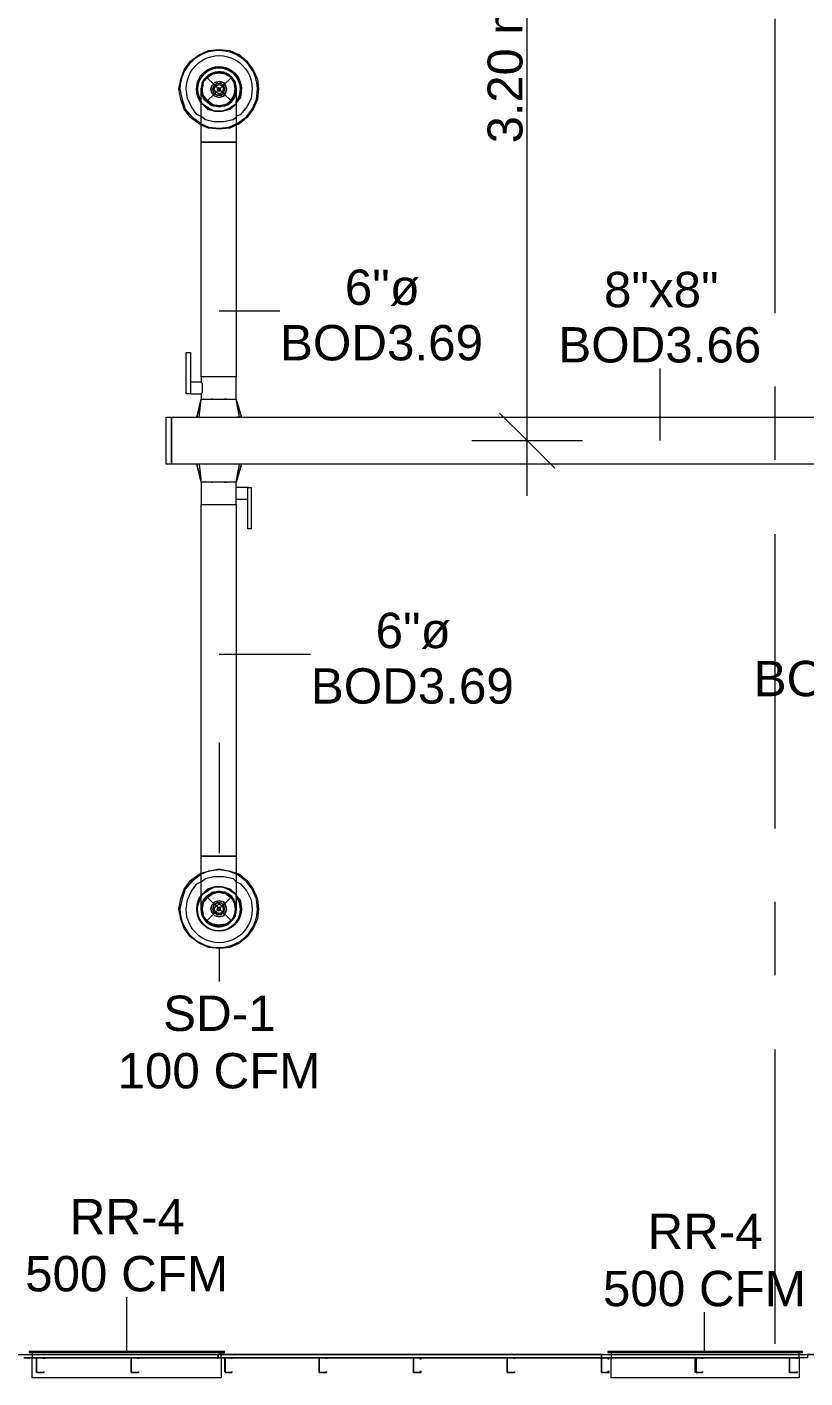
# Model space of a CAD drawing. Header units: metres. Extents: x 29 to 268, y -7 to 151.
# Drawn here: x 61.88 to 65.24, y 35.97 to 41.79 of the extents above; entities that cross this region are included whole.
import ezdxf

# ---------------------------------------------------------------- set-up
doc = ezdxf.new("R2010")
doc.units = ezdxf.units.M
doc.layers.add('HVAC - Ductos', color=5, linetype='Continuous', lineweight=50)
doc.layers.add('PDF2_Geometry', color=7, linetype='Continuous', true_color=0xaaaaaa)
doc.layers.add('PDF2_Text', color=7, linetype='Continuous')
doc.styles.add('PDF Helvetica', font='')
doc.styles.get('PDF Helvetica').set_extended_font_data('Helvetica')

msp = doc.modelspace()

# ---------------------------------------------------------------- linework, layer by layer
at = {"layer": 'HVAC - Ductos', "lineweight": 0}
for points in [[(64.0401, 39.7701), (64.0401, 43.4459)], [(62.633, 41.3697), (62.6238, 41.3742), (62.5871, 41.4017), (62.5596, 41.4384), (62.5459, 41.4797), (62.5367, 41.5255), (62.5459, 41.5667), (62.5596, 41.608), (62.5871, 41.6447), (62.6238, 41.6722), (62.6651, 41.6905), (62.7109, 41.6951), (62.7567, 41.6905), (62.798, 41.6722), (62.8301, 41.6447), (62.8575, 41.608), (62.8759, 41.5667), (62.8805, 41.5255), (62.8759, 41.4797), (62.8575, 41.4384), (62.8301, 41.4017), (62.798, 41.3742), (62.7842, 41.3697)], [(62.6421, 41.5484), (62.6375, 41.5255), (62.6421, 41.553), (62.6605, 41.5759), (62.6834, 41.5897), (62.7109, 41.5943), (62.7384, 41.5897), (62.7613, 41.5759), (62.7751, 41.5622), (62.7797, 41.5438), (62.7842, 41.5255), (62.7797, 41.5026), (62.7751, 41.4889), (62.7613, 41.4705), (62.7475, 41.4613), (62.7292, 41.4521), (62.7109, 41.4521), (62.6834, 41.4567), (62.6605, 41.4751), (62.6421, 41.498), (62.6375, 41.5255), (62.6375, 41.5026), (62.6467, 41.4889), (62.6559, 41.4705), (62.6743, 41.4613), (62.6925, 41.4521), (62.7109, 41.4521), (62.7384, 41.4567), (62.7613, 41.4751), (62.7751, 41.498), (62.7797, 41.5255), (62.7751, 41.553), (62.7613, 41.5759), (62.7475, 41.5897), (62.7292, 41.5943), (62.7109, 41.5988), (62.6925, 41.5943), (62.6743, 41.5897), (62.6559, 41.5759), (62.6467, 41.5622), (62.6421, 41.5622)], [(62.6375, 41.5255), (62.6375, 41.5438), (62.6467, 41.5622)], [(62.6375, 41.5484), (62.6375, 41.553), (62.6421, 41.5576)], [(62.6421, 41.553), (62.6559, 41.5759), (62.6788, 41.5897)], [(62.6788, 41.5943), (62.6834, 41.5943)], [(62.6834, 41.5943), (62.7109, 41.5988), (62.7338, 41.5943)], [(62.7338, 41.5943), (62.7384, 41.5943), (62.743, 41.5943)], [(62.743, 41.5897), (62.7613, 41.5759), (62.7751, 41.553)], [(62.7751, 41.5622), (62.7751, 41.5622)], [(62.7797, 41.5576), (62.7797, 41.553), (62.7797, 41.5484)], [(62.7797, 41.5484), (62.7842, 41.5255), (62.7842, 41.5209), (62.7797, 41.498), (62.7797, 41.4934)], [(62.7842, 41.5209), (62.7842, 41.5163), (62.7842, 41.5209), (62.7842, 41.5072), (62.7842, 41.4797), (62.7842, 41.443), (62.7842, 41.3971), (62.7842, 41.3467), (62.7842, 41.2963), (62.7842, 40.2834), (62.7751, 40.2834), (62.7659, 40.2834), (62.7475, 40.2834), (62.7292, 40.2834), (62.7109, 40.2834), (62.6925, 40.2834), (62.6743, 40.2834), (62.6559, 40.2834), (62.6421, 40.2834), (62.6375, 40.2834), (62.633, 40.2834), (62.633, 40.2605), (62.5871, 40.2605), (62.5871, 40.2559), (62.5871, 40.2513), (62.5871, 40.2467), (62.5871, 40.2421), (62.5871, 40.233), (62.5871, 40.2284), (62.5871, 40.2238), (62.5871, 40.2147), (62.5871, 40.2101), (62.633, 40.2101), (62.633, 40.1871), (62.6146, 40.1093), (62.6192, 40.1093), (62.6238, 40.1093), (62.633, 40.1871)], [(62.6192, 40.1093), (62.6146, 40.1093), (62.633, 40.1871), (62.6375, 40.1871), (62.6421, 40.1871), (62.6559, 40.1871), (62.6743, 40.1871), (62.6925, 40.1871), (62.7109, 40.1871), (62.7292, 40.1871), (62.7475, 40.1871), (62.7659, 40.1871), (62.7751, 40.1871), (62.7797, 40.1871), (62.7842, 40.1871), (62.7842, 40.2834), (62.7751, 40.2834), (62.7659, 40.2834), (62.7475, 40.2834), (62.7292, 40.2834), (62.7109, 40.2834), (62.6925, 40.2834), (62.6743, 40.2834), (62.6559, 40.2834), (62.6421, 40.2834), (62.6375, 40.2834), (62.633, 40.2834), (62.633, 41.2963), (62.633, 41.3284), (62.633, 41.3834), (62.633, 41.4292), (62.633, 41.4705), (62.633, 41.498), (62.633, 41.5163), (62.633, 41.5209), (62.633, 41.5163), (62.633, 41.5209)], [(62.633, 41.5209), (62.633, 41.5255)], [(62.633, 41.5163), (62.6375, 41.5026), (62.6421, 41.4843), (62.6559, 41.4705), (62.6421, 41.4934), (62.6375, 41.4934), (62.6375, 41.498)], [(62.6421, 41.498), (62.6375, 41.5209)], [(62.6834, 41.4521), (62.6788, 41.4521), (62.6788, 41.4567), (62.6559, 41.4705), (62.6743, 41.4567), (62.6925, 41.4521), (62.7109, 41.4476), (62.7292, 41.4521), (62.7475, 41.4567), (62.7659, 41.4705), (62.7751, 41.4843), (62.7842, 41.5026), (62.7842, 41.5163)], [(62.7751, 41.4934), (62.7613, 41.4705), (62.743, 41.4567), (62.7384, 41.4521), (62.7338, 41.4521)], [(62.7797, 41.4934), (62.7797, 41.4934)], [(62.7842, 41.5209), (62.7842, 41.5255), (62.7842, 41.5209)], [(62.7338, 41.4567), (62.7109, 41.4521), (62.6834, 41.4567)], [(62.7842, 41.4017), (62.7705, 41.3926), (62.7292, 41.3834), (62.688, 41.3834), (62.6513, 41.3926), (62.633, 41.4063)], [(62.633, 41.3742), (62.6651, 41.3605), (62.7109, 41.3559), (62.7521, 41.3605), (62.7842, 41.3742)], [(62.7842, 41.3697), (62.7567, 41.3559), (62.7109, 41.3513), (62.6651, 41.3559), (62.633, 41.3697)], [(62.7109, 40.5676), (62.9721, 40.5676)], [(64.613, 40.0084), (64.613, 40.3201)], [(62.633, 40.2605), (62.6375, 40.2559), (62.6375, 40.2467), (62.6375, 40.2375), (62.6375, 40.2284), (62.6375, 40.2238), (62.6375, 40.2147), (62.633, 40.2101)], [(62.6375, 40.1871), (62.6375, 40.1871)], [(62.6375, 40.1871), (62.6375, 40.1871)], [(62.8071, 40.1093), (62.7842, 40.1871), (62.8071, 40.1093)], [(62.798, 40.1093), (62.7842, 40.1871)], [(62.6284, 40.1093), (62.6375, 40.1093), (62.6559, 40.1093), (62.6605, 40.1093), (62.6651, 40.1093), (62.6743, 40.1093), (62.688, 40.1093), (62.6925, 40.1093)], [(62.6971, 40.1093), (62.72, 40.1093), (62.7246, 40.1093), (62.7292, 40.1093), (62.743, 40.1093), (62.7521, 40.1093), (62.7567, 40.1093), (62.7659, 40.1093), (62.7797, 40.1093)], [(62.7842, 40.1093), (62.7934, 40.1093), (62.798, 40.1093), (62.8025, 40.1093), (62.8071, 40.1093), (62.8025, 40.1093)], [(62.7934, 40.1093), (62.7888, 40.1093)], [(63.9209, 40.1275), (64.0401, 40.0084), (64.1592, 39.8892)], [(63.8017, 40.0084), (64.0401, 40.0084), (64.2784, 40.0084)], [(62.6146, 39.9075), (62.633, 39.8297), (62.6146, 39.9075)], [(62.6238, 39.9075), (62.6238, 39.9075)], [(62.6238, 39.9075), (62.633, 39.8297)], [(62.6925, 39.9075), (62.688, 39.9075), (62.6743, 39.9075), (62.6651, 39.9075), (62.6605, 39.9075), (62.6559, 39.9075), (62.6375, 39.9075), (62.6284, 39.9075)], [(62.7797, 39.9075), (62.7659, 39.9075), (62.7567, 39.9075), (62.7521, 39.9075), (62.743, 39.9075), (62.7292, 39.9075), (62.7246, 39.9075), (62.72, 39.9075), (62.6971, 39.9075)], [(62.7842, 39.8297), (62.798, 39.9075), (62.7934, 39.9075), (62.7842, 39.9075)], [(62.6375, 39.8297), (62.6375, 39.8297)], [(62.6375, 39.8297), (62.6375, 39.8297)], [(62.7842, 39.7563), (62.7842, 39.7609), (62.7842, 39.7701), (62.7842, 39.7792), (62.7842, 39.7884), (62.7842, 39.793), (62.7842, 39.8021), (62.7842, 39.8067)], [(62.7109, 39.0871), (63.1051, 39.0871)], [(62.7109, 38.7067), (62.7109, 38.4684), (62.7109, 38.23)], [(62.7842, 38.1429), (62.798, 38.1384), (62.8301, 38.1109), (62.8575, 38.0742), (62.8759, 38.0329), (62.8805, 37.9871), (62.8759, 37.9459), (62.8575, 37.9047), (62.8301, 37.8679), (62.798, 37.8405), (62.7567, 37.8221), (62.7109, 37.8175), (62.6651, 37.8221), (62.6238, 37.8405), (62.5871, 37.8679), (62.5596, 37.9047), (62.5459, 37.9459), (62.5367, 37.9871), (62.5459, 38.0329), (62.5596, 38.0742), (62.5871, 38.1109), (62.6238, 38.1384), (62.633, 38.1429)], [(62.633, 38.1429), (62.6651, 38.1521), (62.7109, 38.1613), (62.7567, 38.1521), (62.7842, 38.1429)], [(62.7842, 38.1384), (62.7521, 38.1521), (62.7109, 38.1567), (62.6651, 38.1521), (62.633, 38.1384)], [(62.633, 38.1063), (62.6513, 38.1201), (62.688, 38.1292), (62.7292, 38.1292), (62.7705, 38.1201), (62.7842, 38.1063)], [(62.6559, 37.9367), (62.6467, 37.9505), (62.6375, 37.9688), (62.6375, 37.9871), (62.6375, 38.0101), (62.6467, 38.0238), (62.6559, 38.0421), (62.6743, 38.0513), (62.6925, 38.0605), (62.7109, 38.0605), (62.7292, 38.0605), (62.7475, 38.0513), (62.7613, 38.0421), (62.7751, 38.0238), (62.7797, 38.0101), (62.7842, 37.9871), (62.7797, 37.9688), (62.7751, 37.9505), (62.7613, 37.9367), (62.7475, 37.9229), (62.7292, 37.9184), (62.7109, 37.9138), (62.6925, 37.9184), (62.6743, 37.9229), (62.6559, 37.9367), (62.6421, 37.9596)], [(62.6467, 38.0192), (62.6605, 38.0375), (62.6834, 38.0559), (62.7109, 38.0605), (62.7384, 38.0559), (62.7613, 38.0375), (62.7751, 38.0192), (62.7613, 38.0421), (62.743, 38.0559), (62.7384, 38.0605), (62.7338, 38.0605)], [(62.7842, 37.9963), (62.7842, 38.0101), (62.7751, 38.0284), (62.7659, 38.0421), (62.7475, 38.0559), (62.7292, 38.0605), (62.7109, 38.0651), (62.6925, 38.0605), (62.6743, 38.0559), (62.6559, 38.0421), (62.6788, 38.0559), (62.6788, 38.0605), (62.6834, 38.0605)], [(62.6834, 38.0559), (62.7109, 38.0605), (62.7338, 38.0559)], [(62.6375, 38.0147), (62.6375, 38.0192), (62.6421, 38.0192), (62.6559, 38.0421), (62.6421, 38.0284), (62.6375, 38.0101), (62.633, 37.9963)], [(62.7751, 38.0147), (62.7797, 37.9871), (62.7751, 37.9596), (62.7613, 37.9367), (62.7384, 37.9229), (62.7109, 37.9184), (62.6834, 37.9229), (62.6605, 37.9367), (62.6421, 37.9596), (62.6375, 37.9871), (62.6421, 38.0147), (62.6375, 37.9871), (62.6421, 37.9642)], [(62.7797, 38.0192), (62.7797, 38.0147), (62.7842, 37.9871), (62.7797, 37.9642)], [(62.7797, 38.0192), (62.7797, 38.0192)], [(62.6421, 37.955), (62.6375, 37.9596), (62.6375, 37.9642)], [(62.6559, 37.9367), (62.6559, 37.9367)], [(62.6788, 37.9229), (62.6605, 37.9367)], [(62.7751, 37.9596), (62.7613, 37.9367), (62.743, 37.9229)], [(62.7659, 37.9367), (62.7659, 37.9367)], [(62.7797, 37.9642), (62.7797, 37.9596), (62.7797, 37.955)], [(62.6834, 37.9184), (62.6788, 37.9184)], [(62.7338, 37.9184), (62.7109, 37.9138), (62.6834, 37.9184)], [(62.743, 37.9184), (62.7384, 37.9184), (62.7338, 37.9184)], [(62.7109, 37.8175), (62.7109, 37.6755)], [(62.3121, 36.0805), (62.3121, 36.3142)], [(64.8055, 36.0805), (64.8055, 36.25)], [(61.895, 36.0759), (61.9042, 36.0759), (61.9042, 36.0529), (62.72, 36.0529), (62.72, 35.9659), (61.9042, 35.9659), (61.9042, 36.0529), (62.72, 36.0529), (62.72, 36.0759), (62.7338, 36.0759), (62.7338, 36.0805), (61.8904, 36.0805), (61.8904, 36.0759), (62.7338, 36.0759)], [(62.7109, 36.0805), (61.9179, 36.0805)], [(64.3884, 36.0759), (65.2272, 36.0759)], [(65.2042, 36.0805), (64.4113, 36.0805)], [(62.7154, 36.0529), (62.7154, 36.0529)], [(65.2088, 36.0529), (65.2088, 36.0529)]]:
    msp.add_lwpolyline(points, dxfattribs=at)
for points in [[(62.7842, 41.3742), (62.7934, 41.3788), (62.8301, 41.4063), (62.853, 41.4384), (62.8713, 41.4797), (62.8759, 41.5255, 0.986375), (62.5413, 41.5255), (62.5505, 41.4797), (62.5642, 41.4384), (62.5917, 41.4063), (62.6284, 41.3788), (62.633, 41.3742)], [(62.633, 41.4063), (62.6146, 41.4155), (62.5917, 41.4476), (62.5734, 41.4843), (62.5688, 41.5255, -1.008117), (62.853, 41.5255), (62.8484, 41.4843), (62.8301, 41.4476), (62.8025, 41.4155), (62.7842, 41.4063)], [(62.633, 37.9871, 1.064713), (62.7842, 37.9963, -1.028465), (62.633, 37.9871), (62.633, 37.9963), (62.633, 37.9871), (62.633, 37.9917), (62.633, 38.0055), (62.633, 38.0329), (62.633, 38.0697), (62.633, 38.1155), (62.633, 38.1659), (62.633, 38.2163), (62.633, 39.7334), (62.6375, 39.7334), (62.6421, 39.7334), (62.6559, 39.7334), (62.6743, 39.7334), (62.6925, 39.7334), (62.7109, 39.7334), (62.7292, 39.7334), (62.7475, 39.7334), (62.7659, 39.7334), (62.7751, 39.7334), (62.7842, 39.7334), (62.7842, 39.7563), (62.8346, 39.7563), (62.8346, 39.7609), (62.8346, 39.7655), (62.8346, 39.7701), (62.8346, 39.7746), (62.8346, 39.7838), (62.8346, 39.7884), (62.8346, 39.793), (62.8346, 39.8021), (62.8346, 39.8067), (62.7842, 39.8067), (62.7842, 39.8297), (62.8071, 39.9075), (62.8025, 39.9075), (62.8071, 39.9075), (62.7842, 39.8297), (62.7797, 39.8297), (62.7751, 39.8297), (62.7659, 39.8297), (62.7475, 39.8297), (62.7292, 39.8297), (62.7109, 39.8297), (62.6925, 39.8297), (62.6743, 39.8297), (62.6559, 39.8297), (62.6421, 39.8297), (62.6375, 39.8297), (62.633, 39.8297), (62.633, 39.7334), (62.6375, 39.7334), (62.6421, 39.7334), (62.6559, 39.7334), (62.6743, 39.7334), (62.6925, 39.7334), (62.7109, 39.7334), (62.7292, 39.7334), (62.7475, 39.7334), (62.7659, 39.7334), (62.7751, 39.7334), (62.7842, 39.7334), (62.7842, 38.2163), (62.7751, 38.2163), (62.7659, 38.2163), (62.7475, 38.2163), (62.7292, 38.2163), (62.7109, 38.2163), (62.6925, 38.2163), (62.6743, 38.2163), (62.6559, 38.2163), (62.6421, 38.2163), (62.6375, 38.2163), (62.633, 38.2163), (62.6375, 38.2163), (62.6421, 38.2163), (62.6559, 38.2163), (62.6743, 38.2163), (62.6925, 38.2163), (62.7109, 38.2163), (62.7292, 38.2163), (62.7475, 38.2163), (62.7659, 38.2163), (62.7751, 38.2163), (62.7842, 38.2163), (62.7842, 38.1842), (62.7842, 38.1292), (62.7842, 38.0834), (62.7842, 38.0421), (62.7842, 38.0147), (62.7842, 37.9963), (62.7842, 37.9871)], [(62.633, 38.1384), (62.6284, 38.1338), (62.5917, 38.1063), (62.5642, 38.0742), (62.5505, 38.0329), (62.5413, 37.9871, 0.986375), (62.8759, 37.9871), (62.8713, 38.0329), (62.853, 38.0742), (62.8301, 38.1063), (62.7934, 38.1338), (62.7842, 38.1384)], [(62.7842, 38.1063), (62.8025, 38.0971), (62.8301, 38.0651), (62.8484, 38.0284), (62.853, 37.9871, -1.012855), (62.5688, 37.9871), (62.5734, 38.0284), (62.5917, 38.0651), (62.6146, 38.0971), (62.633, 38.1063)]]:
    msp.add_lwpolyline(points, format="xyb", dxfattribs=at)
for points in [[(62.7842, 41.4705), (62.798, 41.4934), (62.8025, 41.5255, 1.325648), (62.633, 41.4705), (62.6238, 41.4934), (62.6146, 41.5255), (62.6192, 41.4889), (62.633, 41.4659, -1.386075), (62.8071, 41.5255, 0.970265), (62.6146, 41.5255, -1.352457)], [(62.7842, 41.5255, 0.774963), (62.6467, 41.5622, -0.763513)], [(62.6146, 37.9871, 0.962212), (62.8071, 37.9871, -1.355036), (62.633, 38.0467), (62.6192, 38.0238), (62.6146, 37.9871), (62.6238, 38.0192), (62.633, 38.0421, 1.36845), (62.8025, 37.9871), (62.798, 38.0192), (62.7842, 38.0421, -1.36845)]]:
    msp.add_lwpolyline(points, format="xyb", close=True, dxfattribs=at)
for points in [[(62.6421, 41.5622), (62.6375, 41.5438), (62.633, 41.5255), (62.6375, 41.5438)], [(62.6788, 41.5392), (62.6743, 41.5255), (62.6788, 41.5392), (62.6925, 41.553), (62.7109, 41.5576), (62.7292, 41.553), (62.7384, 41.5392), (62.743, 41.5255), (62.7384, 41.5392), (62.7292, 41.553), (62.7109, 41.5576), (62.6925, 41.553)], [(62.688, 41.5392), (62.6834, 41.5255), (62.688, 41.5392), (62.7017, 41.5484), (62.72, 41.5484), (62.7292, 41.5392), (62.7338, 41.5255), (62.7292, 41.5392), (62.72, 41.5484), (62.7017, 41.5484)], [(62.6971, 41.5392), (62.7109, 41.5438), (62.7246, 41.5392), (62.7292, 41.5255), (62.7246, 41.5117), (62.7109, 41.5026), (62.6971, 41.5117), (62.688, 41.5255)], [(62.633, 41.5209), (62.633, 41.5255)], [(62.7384, 41.5072), (62.743, 41.5255), (62.7384, 41.5072), (62.7292, 41.4934), (62.7109, 41.4889), (62.6925, 41.4934), (62.6788, 41.5072), (62.6743, 41.5255), (62.6788, 41.5072), (62.6925, 41.4934), (62.7109, 41.4889), (62.7292, 41.4934)], [(62.7292, 41.5072), (62.7338, 41.5255), (62.7292, 41.5072), (62.72, 41.498), (62.7017, 41.498), (62.688, 41.5072), (62.6834, 41.5255), (62.688, 41.5072), (62.7017, 41.498), (62.72, 41.498)], [(62.7063, 41.5209), (62.7109, 41.5209), (62.7154, 41.5255), (62.7154, 41.5163), (62.7063, 41.5163), (62.7017, 41.5255), (62.7063, 41.53), (62.7154, 41.53), (62.7154, 41.5255), (62.7109, 41.53), (62.7063, 41.53), (62.7063, 41.5255)], [(62.7842, 41.4659), (62.8025, 41.4889), (62.8071, 41.5255), (62.8025, 41.4889)], [(62.6375, 41.4613), (62.6651, 41.443), (62.6925, 41.4292), (62.7246, 41.4292), (62.7567, 41.443), (62.7842, 41.4613), (62.7567, 41.4384), (62.7246, 41.4292), (62.6925, 41.4292), (62.6605, 41.4384), (62.6375, 41.4613), (62.633, 41.4659), (62.6375, 41.4613), (62.633, 41.4705)], [(62.7842, 41.4705), (62.7842, 41.4613), (62.7567, 41.443), (62.7246, 41.4292), (62.6925, 41.4292), (62.6651, 41.443), (62.6375, 41.4613), (62.6605, 41.4384), (62.6925, 41.4292), (62.7246, 41.4292), (62.7567, 41.4384), (62.7842, 41.4613), (62.7842, 41.4659), (62.7842, 41.4613)], [(62.633, 41.2963), (62.6375, 41.2963), (62.6421, 41.2963), (62.6559, 41.2963), (62.6743, 41.2963), (62.6925, 41.2963), (62.7109, 41.2963), (62.7292, 41.2963), (62.7475, 41.2963), (62.7659, 41.2963), (62.7751, 41.2963), (62.7842, 41.2963), (62.7751, 41.2963), (62.7659, 41.2963), (62.7475, 41.2963), (62.7292, 41.2963), (62.7109, 41.2963), (62.6925, 41.2963), (62.6743, 41.2963), (62.6559, 41.2963), (62.6421, 41.2963), (62.6375, 41.2963)], [(62.5688, 40.3889), (62.5871, 40.3889), (62.5871, 40.2101), (62.5688, 40.2101)], [(62.6834, 40.1871), (62.6788, 40.1871)], [(62.743, 40.1871), (62.7384, 40.1871), (62.7338, 40.1871), (62.7384, 40.1871)], [(62.5047, 40.1093), (62.5047, 39.9075), (62.4817, 39.9075), (62.4817, 40.1093)], [(62.5047, 40.1093), (65.7404, 40.1093), (65.7404, 39.9075), (62.5047, 39.9075)], [(62.6192, 39.9075), (62.6146, 39.9075)], [(62.6788, 39.8297), (62.6834, 39.8297)], [(62.7338, 39.8297), (62.7384, 39.8297), (62.743, 39.8297), (62.7384, 39.8297)], [(62.8484, 39.628), (62.8346, 39.628), (62.8346, 39.8067), (62.8484, 39.8067)], [(62.633, 38.0421), (62.6375, 38.0513), (62.6651, 38.0697), (62.6925, 38.0834), (62.7246, 38.0834), (62.7567, 38.0697), (62.7842, 38.0513), (62.7567, 38.0742), (62.7246, 38.0834), (62.6925, 38.0834), (62.6605, 38.0742), (62.6375, 38.0513), (62.633, 38.0467), (62.6375, 38.0513)], [(62.7842, 38.0513), (62.7567, 38.0697), (62.7246, 38.0834), (62.6925, 38.0834), (62.6651, 38.0697), (62.6375, 38.0513), (62.6605, 38.0742), (62.6925, 38.0834), (62.7246, 38.0834), (62.7567, 38.0742), (62.7842, 38.0513), (62.7842, 38.0467), (62.7842, 38.0513), (62.7842, 38.0421)], [(62.8071, 37.9871), (62.8025, 38.0238), (62.7842, 38.0467), (62.8025, 38.0238)], [(62.6788, 38.0055), (62.6743, 37.9871), (62.6788, 38.0055), (62.6925, 38.0192), (62.7109, 38.0238), (62.7292, 38.0192), (62.7384, 38.0055), (62.743, 37.9871), (62.7384, 38.0055), (62.7292, 38.0192), (62.7109, 38.0238), (62.6925, 38.0192)], [(62.688, 38.0055), (62.6834, 37.9871), (62.688, 38.0055), (62.7017, 38.0147), (62.72, 38.0147), (62.7292, 38.0055), (62.7338, 37.9871), (62.7292, 38.0055), (62.72, 38.0147), (62.7017, 38.0147)], [(62.6971, 38.0009), (62.7109, 38.0101), (62.7246, 38.0009), (62.7292, 37.9871), (62.7246, 37.9734), (62.7109, 37.9688), (62.6971, 37.9734), (62.688, 37.9871)], [(62.7063, 37.9825), (62.7109, 37.9825), (62.7154, 37.9871), (62.7154, 37.9825), (62.7063, 37.9825), (62.7017, 37.9871), (62.7063, 37.9963), (62.7154, 37.9963), (62.7154, 37.9871), (62.7109, 37.9917), (62.7063, 37.9917), (62.7063, 37.9871)], [(62.7384, 37.9734), (62.743, 37.9871), (62.7384, 37.9734), (62.7292, 37.9596), (62.7109, 37.955), (62.6925, 37.9596), (62.6788, 37.9734), (62.6743, 37.9871), (62.6788, 37.9734), (62.6925, 37.9596), (62.7109, 37.955), (62.7292, 37.9596)], [(62.7292, 37.9734), (62.7338, 37.9871), (62.7292, 37.9734), (62.72, 37.9642), (62.7017, 37.9642), (62.688, 37.9734), (62.6834, 37.9871), (62.688, 37.9734), (62.7017, 37.9642), (62.72, 37.9642)], [(65.2272, 36.0805), (64.3884, 36.0805), (64.3884, 36.0759), (64.4021, 36.0759), (64.4021, 36.0529), (65.2134, 36.0529), (65.2134, 36.0759), (65.2272, 36.0759)], [(62.0371, 36.0529), (61.9179, 36.0529)], [(62.2755, 36.0529), (62.1151, 36.0529)], [(62.5138, 36.0529), (62.3534, 36.0529)], [(62.7154, 36.0529), (62.5917, 36.0529)], [(65.2134, 36.0529), (65.2134, 35.9659), (64.4021, 35.9659), (64.4021, 36.0529)], [(64.5305, 36.0529), (64.4113, 36.0529)], [(64.7688, 36.0529), (64.613, 36.0529)], [(65.0072, 36.0529), (64.8513, 36.0529)], [(65.2088, 36.0529), (65.0896, 36.0529)]]:
    msp.add_lwpolyline(points, close=True, dxfattribs=at)
at = {"layer": 'PDF2_Geometry', "lineweight": 0}
for points in [[(65.108, 41.828), (65.108, 40.5584)], [(65.108, 40.2421), (65.108, 39.9259)], [(65.108, 39.605), (65.108, 38.3355)], [(65.108, 38.0192), (65.108, 37.7029)], [(65.108, 37.3821), (65.108, 36.1125)], [(53.2279, 36.0667), (55.4875, 36.0667), (56.3263, 36.0667), (61.3129, 36.0667), (61.7942, 36.0667), (61.8675, 36.0667), (62.7063, 36.0667), (64.3609, 36.0667), (65.2501, 36.0667), (65.2501, 36.0529), (64.3609, 36.0529), (64.3609, 36.0667), (65.2501, 36.0667), (67.363, 36.0667), (68.2522, 36.0667), (70.3651, 36.0667)], [(61.8675, 36.0667), (62.7063, 36.0667), (62.7063, 36.0529), (61.8675, 36.0529), (62.7063, 36.0529), (62.7063, 36.0667), (64.3609, 36.0667), (64.3609, 36.0529), (64.3609, 36.0483), (64.3609, 35.9933), (64.3609, 35.9888), (64.393, 35.9888), (64.393, 35.9933), (64.3884, 35.9933), (64.3884, 35.9888), (64.3609, 35.9888), (64.3609, 35.9933), (64.3609, 36.0483), (64.3609, 36.0529), (64.3884, 36.0529), (64.3884, 36.0483), (64.393, 36.0483), (64.393, 36.0529)], [(70.3651, 36.0667), (68.2522, 36.0667), (67.363, 36.0667), (65.2501, 36.0667), (65.2501, 36.0529), (64.3609, 36.0529)], [(61.9547, 36.0529), (61.9547, 36.0483), (61.9547, 36.0529), (61.9271, 36.0529), (61.9225, 36.0483), (61.9225, 35.9933), (61.9271, 35.9888), (61.9547, 35.9888), (61.9547, 35.9933), (61.9547, 35.9888), (61.9271, 35.9888), (61.9225, 35.9888), (61.9225, 35.9933), (61.9225, 36.0483), (61.9225, 36.0529)], [(61.9547, 36.0483), (61.9547, 36.0483)], [(62.3625, 36.0529), (62.3625, 36.0483), (62.3625, 36.0529), (62.3305, 36.0529)], [(62.3625, 36.0483), (62.3625, 36.0483)], [(64.7963, 36.0529), (64.7963, 36.0483), (64.7963, 36.0529), (64.7688, 36.0529)], [(64.7963, 36.0483), (64.7963, 36.0483)], [(65.2042, 36.0529), (65.2042, 36.0483), (65.2042, 36.0529), (65.1722, 36.0529)], [(65.2042, 36.0483), (65.2042, 36.0483)], [(61.9547, 35.9933), (61.9547, 35.9933)], [(62.3625, 35.9933), (62.3625, 35.9933)], [(64.7963, 35.9933), (64.7963, 35.9933)], [(65.2042, 35.9933), (65.2042, 35.9933)]]:
    msp.add_lwpolyline(points, dxfattribs=at)
at = {"layer": 'PDF2_Geometry', "color": 8, "lineweight": 0, "true_color": 0x808080}
for points in [[(62.7705, 41.5667), (62.7338, 41.5943), (62.688, 41.5943), (62.6467, 41.5667), (62.633, 41.5255), (62.6467, 41.4797), (62.688, 41.4521), (62.7338, 41.4521), (62.7705, 41.4797), (62.7842, 41.5255)], [(62.7705, 38.0329), (62.7338, 38.0605), (62.688, 38.0605), (62.6467, 38.0329), (62.633, 37.9871), (62.6467, 37.9459), (62.688, 37.9184), (62.7338, 37.9184), (62.7705, 37.9459), (62.7842, 37.9871)]]:
    msp.add_lwpolyline(points, close=True, dxfattribs=at)
for points in [[(62.6559, 41.5759), (62.7659, 41.4705)], [(62.7659, 41.5759), (62.6559, 41.4705)], [(62.6559, 38.0421), (62.7659, 37.9367)], [(62.7659, 38.0421), (62.6559, 37.9367)]]:
    msp.add_lwpolyline(points, dxfattribs=at)
at = {"layer": 'PDF2_Geometry', "lineweight": 0}
for points in [[(64.3609, 36.0667), (64.3609, 36.0529), (63.985, 36.0529), (64.3609, 36.0529), (64.3609, 36.0667), (62.7063, 36.0667), (62.7063, 36.0529), (62.7384, 36.0529), (62.7063, 36.0529), (62.7063, 36.0667)], [(62.3305, 36.0483), (62.3305, 35.9933), (62.3305, 35.9888), (62.3625, 35.9888), (62.3625, 35.9933), (62.3625, 35.9888), (62.3305, 35.9888), (62.3305, 35.9933), (62.3305, 36.0483), (62.3305, 36.0529)], [(62.7659, 36.0529), (62.7384, 36.0529), (62.7338, 36.0483), (62.7338, 35.9933), (62.7384, 35.9888), (62.7659, 35.9888), (62.7659, 35.9933), (62.7659, 35.9888), (62.7384, 35.9888), (62.7384, 35.9933), (62.7384, 36.0483), (62.7384, 36.0529), (62.7659, 36.0529), (62.7659, 36.0483)], [(63.1417, 36.0529), (62.7659, 36.0529)], [(63.1738, 36.0529), (63.1417, 36.0529), (63.1417, 36.0483), (63.1417, 35.9933), (63.1417, 35.9888), (63.1738, 35.9888), (63.1738, 35.9933), (63.1738, 35.9888), (63.1417, 35.9888), (63.1417, 35.9933), (63.1417, 36.0483), (63.1417, 36.0529), (63.1738, 36.0529), (63.1738, 36.0483)], [(63.5496, 36.0529), (63.1738, 36.0529)], [(63.5817, 36.0529), (63.5496, 36.0529), (63.5496, 36.0483), (63.5496, 35.9933), (63.5496, 35.9888), (63.5817, 35.9888), (63.5817, 35.9933), (63.5771, 35.9933), (63.5771, 35.9888), (63.5496, 35.9888), (63.5496, 35.9933), (63.5496, 36.0483), (63.5496, 36.0529), (63.5771, 36.0529), (63.5771, 36.0483), (63.5817, 36.0483)], [(63.9576, 36.0529), (63.5771, 36.0529)], [(63.985, 36.0529), (63.9576, 36.0529), (63.953, 36.0529), (63.953, 36.0483), (63.953, 35.9933), (63.953, 35.9888), (63.9576, 35.9888), (63.985, 35.9888), (63.985, 35.9933), (63.985, 35.9888), (63.9576, 35.9888), (63.953, 35.9888), (63.953, 35.9933), (63.953, 36.0483), (63.953, 36.0529), (63.9576, 36.0529), (63.985, 36.0529), (63.985, 36.0483)], [(64.7688, 36.0483), (64.7688, 35.9933), (64.7688, 35.9888), (64.7963, 35.9888), (64.7963, 35.9933), (64.7963, 35.9888), (64.7688, 35.9888), (64.7642, 35.9888), (64.7642, 35.9933), (64.7642, 36.0483), (64.7642, 36.0529), (64.7688, 36.0529)], [(65.1722, 36.0483), (65.1722, 35.9933), (65.1722, 35.9888), (65.2042, 35.9888), (65.2042, 35.9933), (65.2042, 35.9888), (65.1722, 35.9888), (65.1722, 35.9933), (65.1722, 36.0483), (65.1722, 36.0529)]]:
    msp.add_lwpolyline(points, close=True, dxfattribs=at)
at = {"layer": 'PDF2_Geometry', "color": 254, "lineweight": 0, "true_color": 0xd2d2d2}
for points in [[(63.1417, 36.0346), (63.1417, 36.0346)], [(63.16, 36.0529), (63.16, 36.0529)], [(63.9805, 35.9888), (63.985, 35.9888)], [(63.985, 35.9933), (63.985, 35.9933)]]:
    msp.add_lwpolyline(points, dxfattribs=at)

# ---------------------------------------------------------------- texts
at = {"layer": 'PDF2_Text', "lineweight": 0, "insert": (63.9453, 41.2911), "char_height": 0.15059, "attachment_point": 4, "rotation": 90, "style": 'PDF Helvetica'}
msp.add_mtext('3.20 m', dxfattribs=at)
at = {"layer": 'PDF2_Text', "lineweight": 0, "char_height": 0.15247, "attachment_point": 4, "style": 'PDF Helvetica'}
for s, insert in [('6"ø', (63.2529, 40.6681)), ('8"x8"', (64.3713, 40.659)), ('BOD3.69', (62.9733, 40.4298)), ('BOD3.66', (64.1742, 40.4206)), ('6"ø', (63.3858, 39.1877)), ('BOD3.69', (65.0175, 38.9814)), ('BOD3.69', (63.1062, 38.9493)), ('SD-1', (62.4691, 37.5376)), ('100 CFM', (62.272, 37.2901)), ('RR-4', (62.0658, 36.6622)), ('RR-4', (64.5592, 36.598)), ('500 CFM', (61.8733, 36.4146)), ('500 CFM', (64.3667, 36.3505))]:
    msp.add_mtext(s, dxfattribs=dict(at, insert=insert))

doc.saveas('drawing.dxf')
